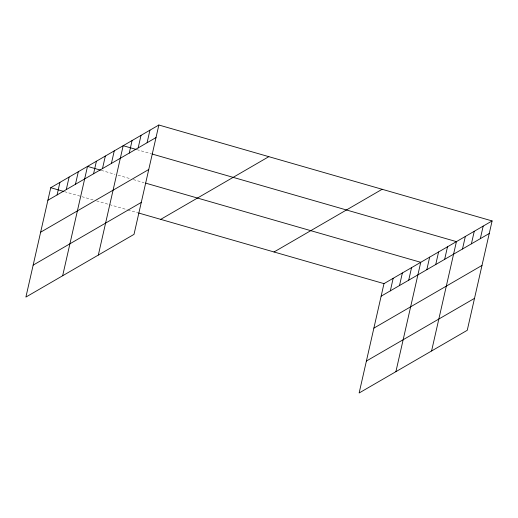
<?xml version="1.0" encoding="UTF-8"?>
<svg xmlns="http://www.w3.org/2000/svg" width="518" height="518" viewBox="0 0 518 518"><rect width="100%" height="100%" fill="white"/><g stroke="black" fill="none" stroke-linecap="round" stroke-linejoin="round"><path stroke-width="0.39" stroke-dasharray="2.59 1.94" d="M136.927 149.657L151.437 153.833M101.25 170.351L114.996 174.307M118.052 175.188L130.271 178.704M133.327 179.584L144.017 182.66M64.491 191.666L93.512 200.019M96.568 200.9L108.786 204.416M109.551 204.636L127.111 209.693M127.875 209.913L137.807 212.768"/><path stroke-width="0.78" d="M158.858 125.013L50.745 187.71L25.9 297.067L134.013 234.369L158.858 125.013L492.1 220.933L467.255 330.29L359.142 392.987L383.987 283.631L492.1 220.933M57.084 194.93L59.933 182.381M66.272 189.601L69.121 177.052M75.46 184.272L78.315 171.723M62.659 275.744L87.503 166.395L100.486 170.131M93.57 173.77L96.419 161.221M102.493 168.596L105.342 156.047M111.409 163.429L114.258 150.874M98.336 255.057L123.18 145.7L136.163 149.437M129.247 153.082L132.096 140.533M138.17 147.908L141.019 135.36M147.086 142.735L149.935 130.186M390.326 290.857L393.175 278.302M399.514 285.528L402.369 272.973M408.702 280.199L411.557 267.644M395.901 371.671L420.745 262.315L145.545 183.1M426.813 269.697L429.668 257.142M435.735 264.523L438.584 251.968M444.651 259.35L447.507 246.801M431.578 350.977L456.423 241.628L152.201 154.053M462.49 249.003L465.345 236.454M471.412 243.836L474.261 231.281M480.328 238.662L483.184 226.107M47.896 200.259L156.009 137.561M40.637 232.206L148.75 169.509M33.158 265.119L141.272 202.421M160.716 219.367L268.829 156.669M274.016 251.981L382.129 189.284M381.138 296.186L489.251 233.488M373.879 328.127L481.993 265.43M366.401 361.04L474.514 298.349M50.745 187.71L63.727 191.446M138.565 212.989L383.987 283.631"/></g></svg>
